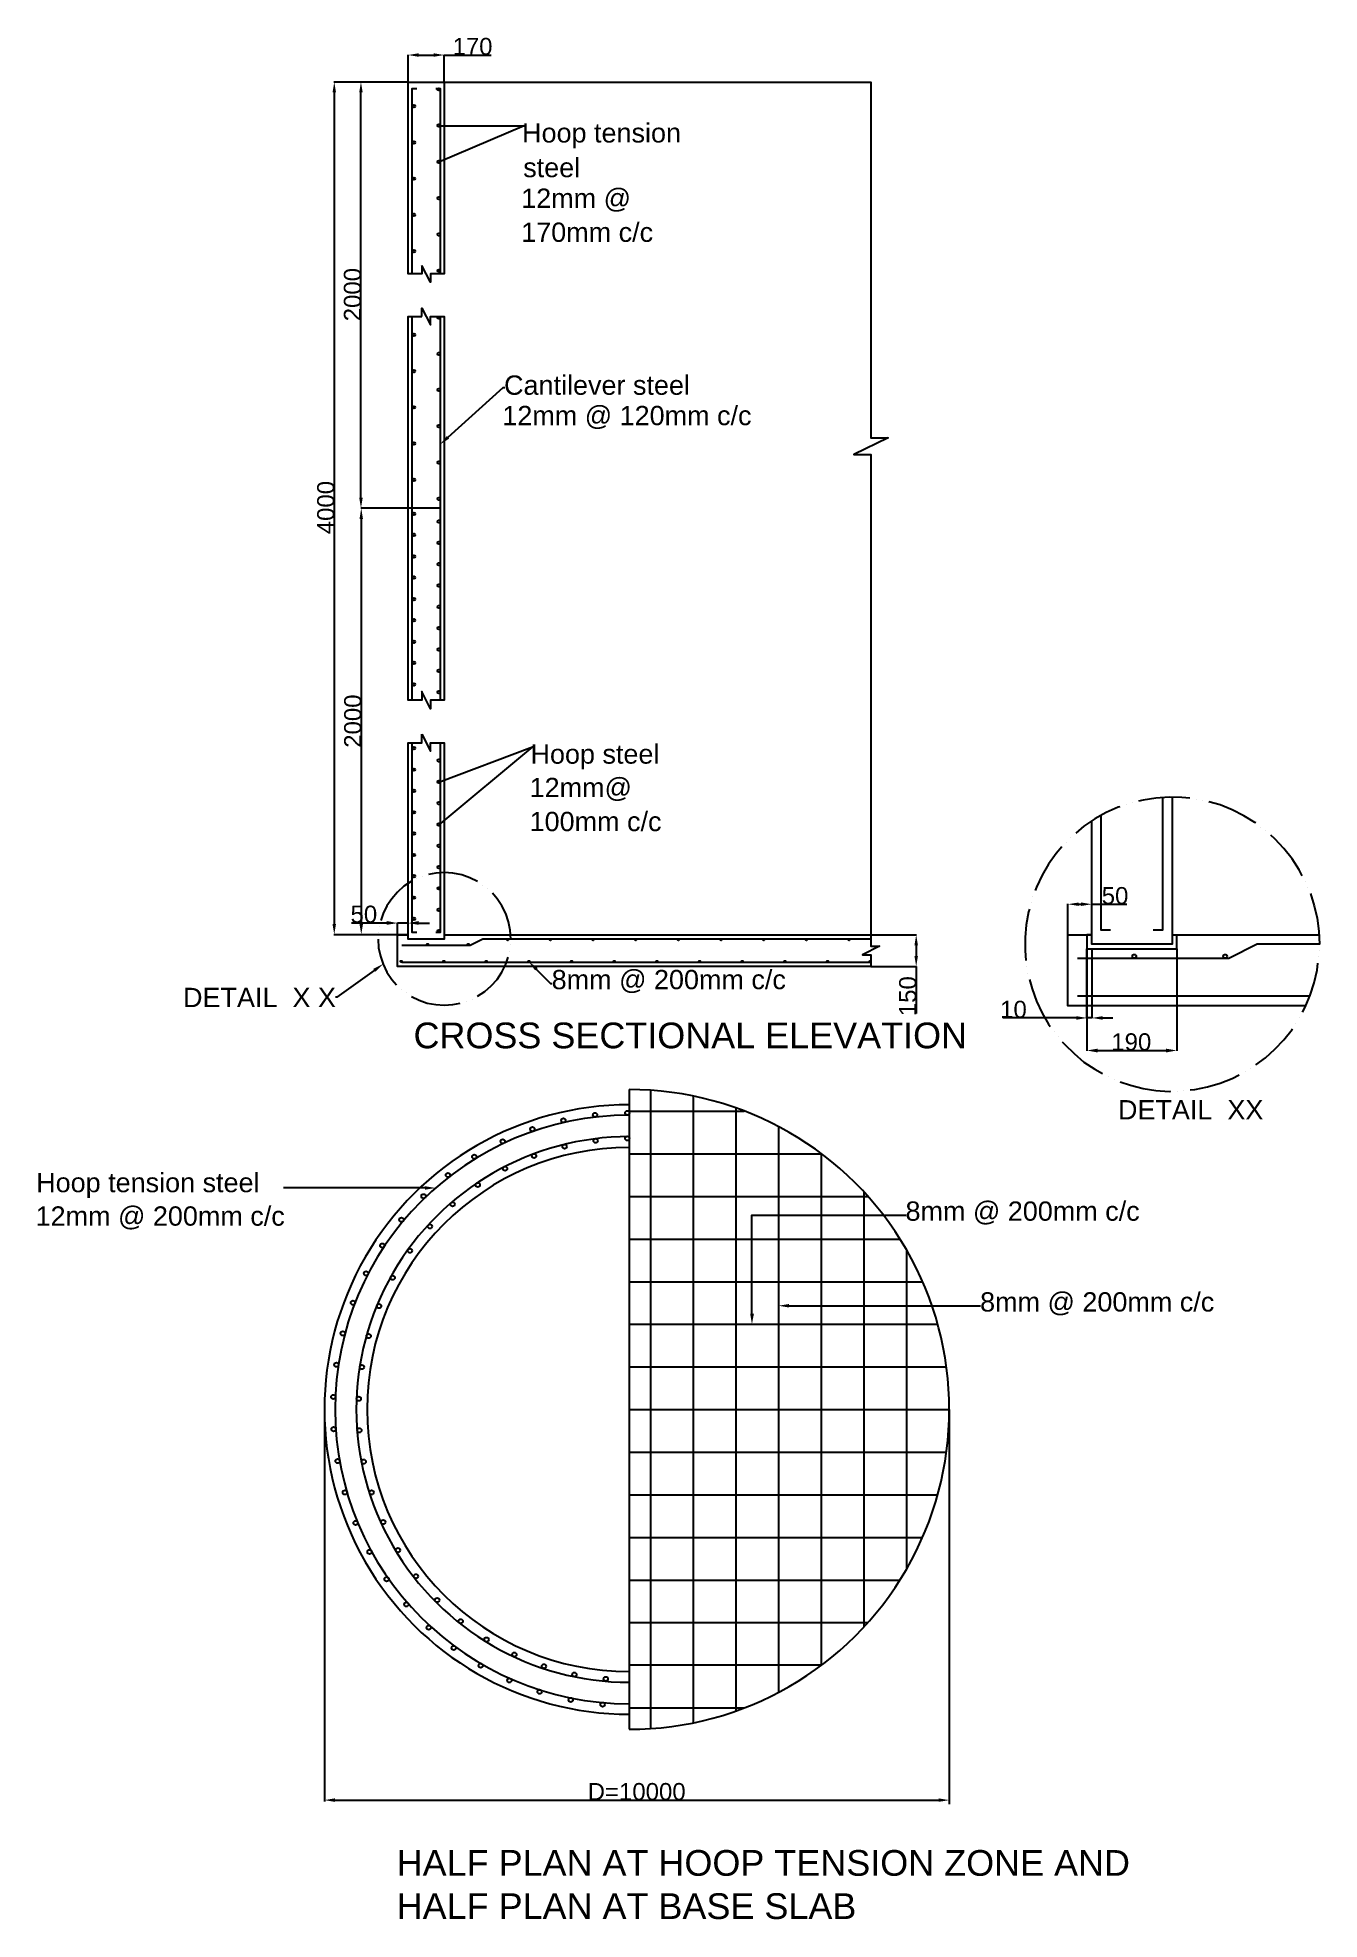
# Model space of a CAD drawing. Header units: millimetres. Extents: x 1276195 to 2247315, y 878815 to 2305167.
import ezdxf

# ---------------------------------------------------------------- set-up
doc = ezdxf.new("R2010")
doc.units = ezdxf.units.MM
doc.layers.add('PDF_0', color=7, linetype='Continuous')
doc.layers.add('PDF_Text', color=7, linetype='Continuous')
doc.styles.add('PDF ArialMT', font='arial.ttf')

msp = doc.modelspace()

# ---------------------------------------------------------------- linework, layer by layer
at = {"layer": 'PDF_0', "lineweight": 25}
for points in [[(1557004, 2271754), (1557004, 2292206)], [(1564921, 2291986), (1576357, 2291986)], [(1584274, 2271754), (1584274, 2292206)], [(1584274, 2291986), (1619900, 2291986)], [(1556785, 2271534), (1500706, 2271534)], [(1521378, 2271534), (1521378, 2271534)], [(1584274, 2271534), (1907548, 2271534), (1907548, 2001919), (1920523, 2001919), (1894573, 1989164), (1907548, 1989164), (1907548, 1625206), (1942074, 1625206)], [(1500926, 2263617), (1500926, 1633343)], [(1521158, 1956397), (1521158, 2263617)], [(1560083, 2126171), (1560083, 2253061), (1560083, 2266696), (1563382, 2266696)], [(1577896, 2266696), (1581195, 2266696), (1581195, 2126171)], [(1580095, 2238327), (1644750, 2238327), (1580095, 2210838)], [(1560083, 1802897), (1560083, 1945181), (1560083, 2093843)], [(1581195, 2093843), (1581195, 1948480), (1581195, 1802897)], [(1587133, 2002359), (1628916, 2039964), (1630236, 2039964)], [(1581195, 1948480), (1524677, 1948480), (1521158, 1948480), (1520939, 1948480)], [(1521378, 1940343), (1521378, 1633343)], [(1563382, 1626745), (1560083, 1626745), (1560083, 1770569)], [(1581195, 1770569), (1581195, 1626745), (1577896, 1626745)], [(1580095, 1740881), (1651128, 1767491), (1580095, 1708554)], [(2135819, 1729445), (2135819, 1625206), (2135819, 1617949), (2074903, 1617949), (2074903, 1711412)], [(2149234, 1728566), (2143076, 1729225), (2133400, 1729445), (2123504, 1728786), (2113827, 1727246), (2110309, 1726367)], [(2128562, 1729225), (2128562, 1628725), (2121524, 1628725)], [(2154072, 1727906), (2154072, 1727906)], [(2158910, 1727026), (2158910, 1727026)], [(2199154, 1709873), (2198494, 1710313), (2190138, 1715371), (2181341, 1719769), (2172105, 1723508), (2163528, 1725927)], [(2096234, 1722188), (2094915, 1721748), (2085898, 1717790), (2077102, 1712952), (2068965, 1707454), (2062807, 1702176)], [(2089197, 1628725), (2081940, 1628725), (2081940, 1715811)], [(2100853, 1723728), (2100853, 1723728)], [(2105471, 1725267), (2105471, 1725267)], [(2059069, 1698877), (2059069, 1698877)], [(2202893, 1706794), (2202893, 1706794)], [(2206851, 1703935), (2206851, 1703935)], [(2234340, 1669849), (2231921, 1674467), (2226643, 1682824), (2220486, 1690521), (2213669, 1697778), (2210590, 1700637)], [(2052251, 1691840), (2047853, 1686782), (2042135, 1678645), (2037297, 1670288), (2032899, 1661272), (2032019, 1658633)], [(2055550, 1695359), (2055550, 1695359)], [(1568000, 1669409), (1568000, 1669409)], [(1609564, 1665450), (1603626, 1668309), (1597469, 1670508), (1590871, 1671828), (1584274, 1672268), (1577896, 1671828), (1572398, 1670728)], [(1559204, 1665450), (1553706, 1661932), (1548868, 1657533), (1544469, 1652475), (1540731, 1647197), (1537872, 1641260), (1536113, 1635982)], [(1563382, 1667649), (1563382, 1667649)], [(1613522, 1662811), (1613522, 1662811)], [(1617261, 1659952), (1617261, 1659952)], [(1634634, 1621907), (1634194, 1628505), (1632875, 1634882), (1630896, 1641260), (1627817, 1647197), (1624298, 1652475), (1620780, 1656654)], [(2240498, 1656434), (2243357, 1647197), (2245556, 1637741), (2246876, 1627845), (2247315, 1617949), (2200254, 1617949), (2178702, 1607173), (2064127, 1607173)], [(2236760, 1665450), (2236760, 1665450)], [(2238519, 1661052), (2238519, 1661052)], [(2027621, 1644558), (2026961, 1642579), (2025202, 1632683), (2024322, 1623007), (2024322, 1613111), (2024982, 1605634)], [(2028941, 1649397), (2028941, 1649397)], [(2030260, 1654015), (2030260, 1654015)], [(2056870, 1625206), (2056870, 1648517)], [(2065006, 1648297), (2066766, 1648297)], [(2074903, 1625206), (2074903, 1648517)], [(2074903, 1648297), (2101512, 1648297)], [(1540731, 1634003), (1513901, 1634003)], [(1534353, 1626526), (1534353, 1626526)], [(1535013, 1631364), (1535013, 1631364)], [(1584274, 1625206), (1907548, 1625206), (1907548, 1616409), (1913925, 1616409), (1901170, 1609812), (1907548, 1609812), (1907548, 1601015), (1548868, 1601015), (1548868, 1625206), (1557004, 1625206), (1557004, 1634223)], [(1548868, 1625206), (1548868, 1634223)], [(1557004, 1634003), (1548868, 1634003)], [(1564921, 1634003), (1573058, 1634003)], [(1556785, 1625206), (1500706, 1625206)], [(1524677, 1625206), (1521158, 1625206)], [(1534133, 1621907), (1534573, 1615310), (1535893, 1608932), (1537872, 1602775), (1540731, 1596837), (1544469, 1591339), (1548208, 1587161)], [(1907548, 1621907), (1613522, 1621907), (1603846, 1617069), (1552166, 1617069)], [(1633755, 1612671), (1633755, 1612671)], [(1634414, 1617509), (1634414, 1617509)], [(1941854, 1617069), (1941854, 1608932)], [(2236979, 1571327), (2056870, 1571327), (2056870, 1625206), (2074903, 1625206), (2071164, 1625206), (2071164, 1614430), (2139338, 1614430), (2139338, 1625206)], [(2071164, 1561871), (2071164, 1614430), (2071164, 1537240)], [(2074903, 1614430), (2074903, 1561871)], [(2135819, 1625206), (2247096, 1625206)], [(2139338, 1614430), (2139338, 1537240)], [(2247096, 1613331), (2247096, 1613331)], [(1531275, 1598157), (1502906, 1577924), (1501806, 1577924)], [(1907548, 1604094), (1552166, 1604094)], [(1609564, 1578584), (1615062, 1582103), (1619900, 1586501), (1624298, 1591339), (1627817, 1596837), (1630896, 1602775), (1632655, 1608053)], [(1653987, 1599036), (1664762, 1588260), (1666082, 1588260)], [(1907548, 1601015), (1942074, 1601015)], [(1941854, 1601015), (1941854, 1565389)], [(2025642, 1600796), (2025642, 1600796)], [(2234560, 1566489), (2236540, 1570227), (2240278, 1579464), (2243357, 1588700), (2245556, 1598376), (2246216, 1603654)], [(2246876, 1608493), (2246876, 1608493)], [(1551727, 1583862), (1551727, 1583862)], [(2026521, 1595957), (2026521, 1595957)], [(2027621, 1591339), (2029600, 1584082), (2032899, 1574846), (2037297, 1565829), (2042135, 1557472), (2043455, 1555713)], [(1555465, 1581003), (1555465, 1581003)], [(1559424, 1578364), (1565141, 1575505), (1571299, 1573306), (1577896, 1572207), (1584274, 1571767), (1590871, 1572207), (1596369, 1573306)], [(1600987, 1574626), (1600987, 1574626)], [(1605386, 1576385), (1605386, 1576385)], [(2240058, 1578584), (2064127, 1578584)], [(2063247, 1562091), (2007389, 1562091)], [(2074903, 1562091), (2071164, 1562091)], [(2083039, 1562091), (2090956, 1562091)], [(2229502, 1557912), (2229502, 1557912)], [(2232141, 1562091), (2232141, 1562091)], [(2046314, 1551535), (2046314, 1551535)], [(2049393, 1547796), (2049393, 1547796)], [(2052471, 1544058), (2054451, 1541859), (2061488, 1535041), (2068965, 1528664), (2077102, 1523166), (2083039, 1519867)], [(2199154, 1526465), (2206411, 1531742), (2213669, 1538340), (2220486, 1545597), (2226643, 1553294), (2226863, 1553954)], [(2079301, 1537460), (2131201, 1537460)], [(2087438, 1517668), (2087438, 1517668)], [(2091836, 1515689), (2091836, 1515689)], [(2096454, 1513709), (2104151, 1511071), (2113827, 1508651), (2123504, 1507112), (2133400, 1506452), (2134719, 1506672)], [(2149454, 1507552), (2152972, 1507772), (2162648, 1509751), (2172105, 1512610), (2181341, 1516129), (2186619, 1518987)], [(2191017, 1521187), (2191017, 1521187)], [(2195196, 1523826), (2195196, 1523826)], [(1724359, 1507772), (1724359, 1022861)], [(1740633, 1507772), (1740633, 1022861)], [(1772960, 1502714), (1772960, 1027699)], [(2139557, 1506672), (2139557, 1506672)], [(2144615, 1506892), (2144615, 1506892)], [(1724359, 1491498), (1811445, 1491498)], [(1805288, 1493917), (1805288, 1036715)], [(1837615, 1479623), (1837615, 1050790)], [(1724359, 1459171), (1869943, 1459171), (1869943, 1071462), (1724359, 1071462)], [(1569760, 1433221), (1463761, 1433221), (1462441, 1433221)], [(1724359, 1426843), (1905129, 1426843)], [(1902270, 1430142), (1902270, 1100491)], [(1817383, 1337998), (1817383, 1412549), (1934377, 1412549)], [(1724359, 1394516), (1929539, 1394516)], [(1934597, 1386159), (1934597, 1144253)], [(1724359, 1362189), (1946693, 1362189)], [(1845532, 1343936), (1989356, 1343936), (1990675, 1343936)], [(1724359, 1329861), (1958128, 1329861)], [(1724359, 1297534), (1964726, 1297534)], [(1493449, 1265206), (1493449, 968102)], [(1724359, 1265206), (1966925, 1265206), (1966925, 966123)], [(1724359, 1232879), (1964726, 1232879)], [(1724359, 1200552), (1958128, 1200552)], [(1724359, 1168224), (1946693, 1168224)], [(1724359, 1135897), (1929539, 1135897)], [(1724359, 1103789), (1905129, 1103789)], [(1724359, 1039134), (1811445, 1039134)], [(1493449, 992733), (1493449, 968982)], [(1966925, 992733), (1966925, 968982)], [(1501366, 969202), (1958788, 969202)]]:
    msp.add_lwpolyline(points, dxfattribs=at)
for points in [[(1567340, 2132548), (1567340, 2126171), (1557004, 2126171), (1557004, 2271534), (1584274, 2271534), (1584274, 2126171), (1573938, 2126171), (1573938, 2119793)], [(1567340, 2093843), (1567340, 2100221), (1573938, 2087466), (1573938, 2093843), (1584274, 2093843), (1584274, 1802897), (1573938, 1802897), (1573938, 1796519), (1567340, 1809494), (1567340, 1802897), (1557004, 1802897), (1557004, 2093843)], [(1567340, 1777167), (1573938, 1764192), (1573938, 1770569), (1584274, 1770569), (1584274, 1625206), (1584274, 1621907), (1557004, 1621907), (1557004, 1770569), (1567340, 1770569)]]:
    msp.add_lwpolyline(points, close=True, dxfattribs=at)
msp.add_lwpolyline([(1724469, 1488419, 0.41421346), (1501586, 1265316, 0.41421341), (1724469, 1042213)], format="xyb", dxfattribs=at)
for centre, radius in [((1561309, 2253232), 990), ((1580222, 2265988), 990), ((1580222, 2238498), 990), ((1561309, 2225742), 990), ((1580222, 2211007), 990), ((1561309, 2198252), 990), ((1580222, 2183517), 990), ((1561309, 2170761), 990), ((1580222, 2156026), 990), ((1561309, 2143271), 990), ((1580222, 2128536), 990), ((1580222, 2092908), 990), ((1561309, 2079933), 990), ((1580222, 2065418), 990), ((1561309, 2052442), 990), ((1561309, 2024952), 990), ((1580222, 2038147), 990), ((1580222, 2010657), 990), ((1561309, 1997462), 990), ((1580222, 1983167), 990), ((1561309, 1969971), 990), ((1580222, 1955676), 990), ((1561309, 1944240), 990), ((1561309, 1928186), 990), ((1580222, 1938302), 990), ((1561309, 1911912), 990), ((1580222, 1922248), 990), ((1580222, 1905974), 990), ((1561309, 1895857), 990), ((1580222, 1889919), 990), ((1561309, 1879583), 990), ((1580222, 1873645), 990), ((1561309, 1863528), 990), ((1580222, 1857591), 990), ((1561309, 1847254), 990), ((1580222, 1841316), 990), ((1561309, 1831200), 990), ((1580222, 1825262), 990), ((1561309, 1814925), 990), ((1580222, 1808987), 990), ((1561309, 1766542), 990), ((1580222, 1757306), 990), ((1561309, 1750268), 990), ((1580222, 1741031), 990), ((1561309, 1734213), 990), ((1580222, 1724977), 990), ((1561309, 1717939), 990), ((1561309, 1701885), 990), ((1580222, 1708702), 990), ((1561309, 1685611), 990), ((1580222, 1692648), 990), ((1561309, 1669556), 990), ((1580222, 1676374), 990), ((1580222, 1660319), 990), ((1561309, 1653282), 990), ((1580222, 1644045), 990), ((1561309, 1637227), 990), ((1580222, 1627991), 990), ((1571629, 1617839), 550), ((1602417, 1617839), 550), ((1632344, 1621393), 550), ((1664673, 1621393), 550), ((1697001, 1621393), 550), ((1729330, 1621393), 550), ((1761659, 1621393), 550), ((1793988, 1621393), 550), ((1826316, 1621393), 550), ((1858645, 1621393), 550), ((1890974, 1621393), 550), ((1551632, 1604899), 550), ((1583961, 1604899), 550), ((1616070, 1604899), 550), ((1648398, 1604899), 550), ((1680727, 1604899), 550), ((1713056, 1604899), 550), ((1745384, 1604899), 550), ((1777713, 1604899), 550), ((1810042, 1604899), 550), ((1842371, 1604899), 550), ((1874699, 1604899), 550), ((1907028, 1604899), 550), ((2107120, 1608822), 1429), ((2175953, 1608822), 1429), ((1674569, 1484381), 1649), ((1698541, 1488559), 1649), ((1722952, 1490099), 1649), ((1628605, 1468546), 1650), ((1651037, 1477783), 1649), ((1698981, 1468986), 1649), ((1722952, 1470746), 1649), ((1607053, 1456890), 1649), ((1652357, 1457550), 1649), ((1675449, 1464588), 1649), ((1587040, 1443035), 1649), ((1630365, 1447874), 1649), ((1568566, 1426981), 1650), ((1609692, 1435558), 1649), ((1590558, 1420823), 1649), ((1551852, 1409167), 1650), ((1573404, 1404109), 1649), ((1537337, 1389594), 1649), ((1558230, 1385635), 1649), ((1525021, 1368481), 1649), ((1545254, 1365182), 1649), ((1515125, 1346269), 1649), ((1534918, 1343630), 1649), ((1507428, 1322957), 1649), ((1527001, 1320978), 1649), ((1502589, 1299205), 1649), ((1521942, 1297446), 1649), ((1500170, 1274794), 1649), ((1519523, 1273474), 1650), ((1500390, 1250382), 1649), ((1519963, 1249503), 1649), ((1503469, 1226191), 1649), ((1523262, 1225751), 1649), ((1508967, 1202439), 1649), ((1529200, 1202439), 1649), ((1517104, 1179347), 1650), ((1537997, 1180007), 1649), ((1527660, 1157355), 1649), ((1549213, 1158674), 1649), ((1540636, 1136682), 1649), ((1562848, 1138881), 1649), ((1555591, 1117549), 1649), ((1578903, 1120848), 1649), ((1572525, 1099955), 1649), ((1596716, 1104793), 1649), ((1591438, 1084560), 1649), ((1616289, 1090938), 1649), ((1611891, 1071145), 1649), ((1637402, 1079502), 1649), ((1659834, 1070705), 1649), ((1633663, 1059929), 1649), ((1682926, 1064327), 1649), ((1706678, 1061029), 1649), ((1656535, 1051352), 1649), ((1680067, 1045194), 1649), ((1704259, 1041675), 1649)]:
    msp.add_circle(centre, radius, dxfattribs=at)
for radius, start, end in [(242455, 269.999997, 90.000007), (231020, 90.000001, 270.000003), (206829, 89.999998, 270.000002), (198693, 90.000001, 269.999999)]:
    msp.add_arc((1724469, 1265316), radius, start, end, dxfattribs=at)
at = {"layer": 'PDF_0', "transparency": 33554559}
for points in [[(1564921, 2293306), (1564921, 2290667), (1557004, 2291986)], [(1576357, 2293306), (1576357, 2290667), (1584274, 2291986)], [(1499607, 2263617), (1502246, 2263617), (1500926, 2271534)], [(1519839, 2263617), (1522478, 2263617), (1521158, 2271534)], [(1588012, 2001259), (1581195, 1996861), (1586253, 2003239)], [(1519839, 1956397), (1522478, 1956397), (1521158, 1948480)], [(1520059, 1940343), (1522698, 1940343), (1521378, 1948480)], [(2065006, 1649617), (2065006, 1646978), (2056870, 1648297)], [(2066766, 1649617), (2066766, 1646978), (2074903, 1648297)], [(1499607, 1633343), (1502246, 1633343), (1500926, 1625206)], [(1520059, 1633343), (1522698, 1633343), (1521378, 1625206)], [(1540731, 1635542), (1540731, 1632683), (1548868, 1634003)], [(1564921, 1635542), (1564921, 1632683), (1557004, 1634003)], [(1940535, 1617069), (1943174, 1617069), (1941854, 1625206)], [(1530395, 1599256), (1537872, 1602995), (1532154, 1597057)], [(1653107, 1598157), (1648269, 1604754), (1655086, 1599916)], [(1940535, 1608932), (1943174, 1608932), (1941854, 1601015)], [(2063247, 1563410), (2063247, 1560771), (2071164, 1562091)], [(2083039, 1563410), (2083039, 1560771), (2074903, 1562091)], [(2079301, 1538780), (2079301, 1535921), (2071164, 1537460)], [(2131201, 1538780), (2131201, 1535921), (2139338, 1537460)], [(1569760, 1434540), (1577676, 1433221), (1569760, 1431901)], [(1845532, 1342616), (1837615, 1343936), (1845532, 1345255)], [(1818922, 1337998), (1817383, 1329861), (1816064, 1337998)], [(1501366, 970521), (1501366, 967882), (1493449, 969202)], [(1958788, 970521), (1958788, 967882), (1966925, 969202)]]:
    msp.add_solid(points, dxfattribs=at)

# ---------------------------------------------------------------- texts
at = {"layer": 'PDF_Text', "attachment_point": 4, "style": 'PDF ArialMT'}
for s, insert, char_height in [('170', (1590668, 2298418), 12928.4), ('Hoop tension', (1643230, 2230791), 14629.32), ('steel', (1644110, 2206600), 14629.3), ('12mm @', (1642570, 2181968), 14629.3), ('170mm c/c', (1642570, 2157557), 14629.3), ('Cantilever steel', (1629595, 2041657), 14629.32), ('12mm @ 120mm c/c', (1628275, 2017246), 14629.32), ('Hoop steel', (1649608, 1759935), 14629.3), ('12mm@', (1648948, 1735304), 14629.3), ('100mm c/c', (1648948, 1710893), 14629.3), ('50', (2082417, 1654703), 13003.9), ('50', (1513256, 1640628), 13003.9), ('8mm @ 200mm c/c', (1665662, 1589715), 14629.32), ('DETAIL  X X', (1386360, 1577619), 14629.32), ('10', (2005444, 1568493), 13003.9), ('CROSS SECTIONAL ELEVATION', (1560979, 1548696), 19505.85), ('190', (2089674, 1543862), 13003.9), ('DETAIL  XX', (2094733, 1492509), 14629.3), ('Hoop tension steel', (1275079, 1435109), 14629.32), ('12mm @ 200mm c/c', (1274639, 1410477), 14629.32), ('8mm @ 200mm c/c', (1933749, 1414216), 14629.32), ('8mm @ 200mm c/c', (1990269, 1345380), 14629.32), ('D=10000', (1692933, 975580), 13003.9), ('HALF PLAN AT HOOP TENSION ZONE AND', (1548223, 921475), 19505.85), ('HALF PLAN AT BASE SLAB', (1548223, 888707), 19505.85)]:
    msp.add_mtext(s, dxfattribs=dict(at, insert=insert, char_height=char_height))
at = {"layer": 'PDF_Text', "char_height": 13003.9, "attachment_point": 4, "rotation": 90, "style": 'PDF ArialMT'}
for s, insert in [('2000', (1514803, 2090159)), ('4000', (1494570, 1928736)), ('2000', (1515023, 1766872)), ('150', (1935516, 1563443))]:
    msp.add_mtext(s, dxfattribs=dict(at, insert=insert))

doc.saveas('drawing.dxf')
